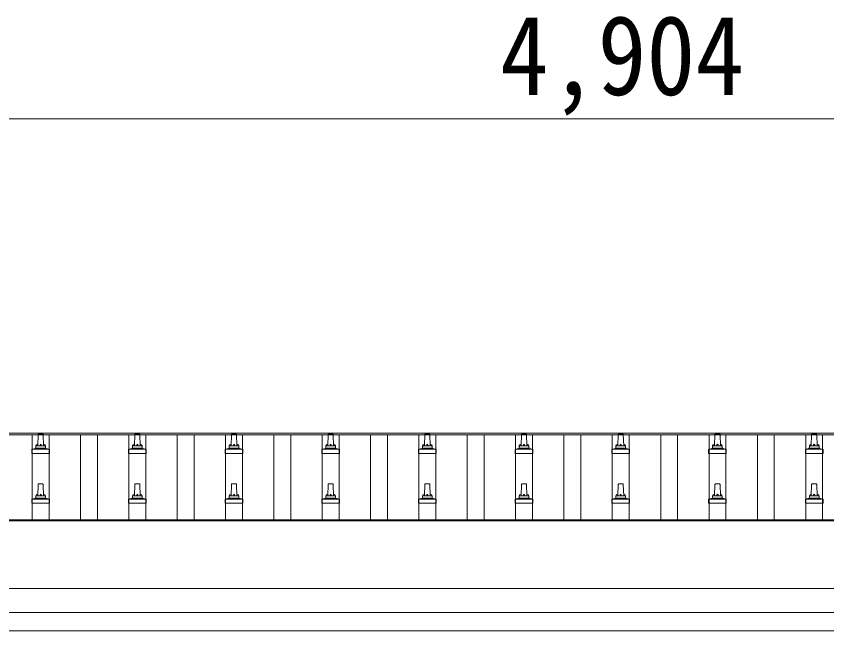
# Model space of a CAD drawing. Units: millimetres at full size, sheet at 1:50; details may follow other scales. Extents: x -14053 to 14053, y -9700 to 9700.
# Drawn here: x -7432 to -5756, y -2600 to -1329 of the extents above; entities that cross this region are included whole.
import ezdxf
from ezdxf.enums import TextEntityAlignment as Align

# ---------------------------------------------------------------- set-up
doc = ezdxf.new("R2010")
doc.units = ezdxf.units.MM
doc.header["$LTSCALE"] = 50
for name, color, linetype, lineweight in [('0-2_TEXT1', 4, 'Continuous', 9), ('0-5_ELV2', 5, 'Continuous', 5), ('0-8_TABLE1', 6, 'Continuous', 9)]:
    doc.layers.add(name, color=color, linetype=linetype, lineweight=lineweight)
doc.styles.add('ＭＳ ゴシック', font='')
doc.styles.get('ＭＳ ゴシック').set_extended_font_data('MS Gothic')

msp = doc.modelspace()

# ---------------------------------------------------------------- linework, layer by layer
at = {"layer": '0-2_TEXT1'}
for p, q in [((-8604.9, -2191.26), (-3758.9, -2191.26)), ((-8604.9, -2194.85), (-3758.9, -2194.85)), ((-8602.9, -2370.87), (-3760.9, -2370.87)), ((-8602.9, -2372.76), (-3760.9, -2372.76)), ((-3760.9, -2512.65), (-8602.9, -2512.65)), ((-8602.9, -2562.47), (-3760.9, -2562.47)), ((-8581.9, -2600.37), (-3885.9, -2600.37))]:
    msp.add_line(p, q, dxfattribs=at)
at = {"layer": '0-5_ELV2', "color": 4, "lineweight": 9}
for p, q in [((-7399.4, -2370.87), (-7399.4, -2194.85)), ((-7364.4, -2370.87), (-7364.4, -2194.85)), ((-7299.4, -2370.87), (-7299.4, -2194.85)), ((-7264.4, -2370.87), (-7264.4, -2194.85)), ((-7199.4, -2370.87), (-7199.4, -2194.85)), ((-7164.4, -2370.87), (-7164.4, -2194.85)), ((-7099.4, -2370.87), (-7099.4, -2194.85)), ((-7064.4, -2370.87), (-7064.4, -2194.85)), ((-6999.4, -2370.87), (-6999.4, -2194.85)), ((-6964.4, -2370.87), (-6964.4, -2194.85)), ((-6899.4, -2370.87), (-6899.4, -2194.85)), ((-6864.4, -2370.87), (-6864.4, -2194.85)), ((-6799.4, -2370.87), (-6799.4, -2194.85)), ((-6764.4, -2370.87), (-6764.4, -2194.85)), ((-6699.4, -2370.87), (-6699.4, -2194.85)), ((-6664.4, -2370.87), (-6664.4, -2194.85)), ((-6599.4, -2370.87), (-6599.4, -2194.85)), ((-6564.4, -2370.87), (-6564.4, -2194.85)), ((-6499.4, -2370.87), (-6499.4, -2194.85)), ((-6464.4, -2370.87), (-6464.4, -2194.85)), ((-6399.4, -2370.87), (-6399.4, -2194.85)), ((-6364.4, -2370.87), (-6364.4, -2194.85)), ((-6299.4, -2370.87), (-6299.4, -2194.85)), ((-6264.4, -2370.87), (-6264.4, -2194.85)), ((-6199.4, -2370.87), (-6199.4, -2194.85)), ((-6164.4, -2370.87), (-6164.4, -2194.85)), ((-6099.4, -2370.87), (-6099.4, -2194.85)), ((-6064.4, -2370.87), (-6064.4, -2194.85)), ((-5999.4, -2370.87), (-5999.4, -2194.85)), ((-5964.4, -2370.87), (-5964.4, -2194.85)), ((-5899.4, -2370.87), (-5899.4, -2194.85)), ((-5864.4, -2370.87), (-5864.4, -2194.85)), ((-5799.4, -2370.87), (-5799.4, -2194.85)), ((-5764.4, -2370.87), (-5764.4, -2194.85))]:
    msp.add_line(p, q, dxfattribs=at)
at = {"layer": '0-5_ELV2'}
for p, q in [((-7387.9, -2217.78), (-7387.17, -2194.25)), ((-7386.17, -2193.28), (-7377.63, -2193.28)), ((-7376.63, -2194.25), (-7375.9, -2217.78)), ((-7187.9, -2217.78), (-7187.17, -2194.25)), ((-7186.17, -2193.28), (-7177.63, -2193.28)), ((-7176.63, -2194.25), (-7175.9, -2217.78)), ((-6987.9, -2217.78), (-6987.17, -2194.25)), ((-6986.17, -2193.28), (-6977.63, -2193.28)), ((-6976.63, -2194.25), (-6975.9, -2217.78)), ((-6787.9, -2217.78), (-6787.17, -2194.25)), ((-6786.17, -2193.28), (-6777.63, -2193.28)), ((-6776.63, -2194.25), (-6775.9, -2217.78)), ((-6587.9, -2217.78), (-6587.17, -2194.25)), ((-6586.17, -2193.28), (-6577.63, -2193.28)), ((-6576.63, -2194.25), (-6575.9, -2217.78)), ((-6387.9, -2217.78), (-6387.17, -2194.25)), ((-6386.17, -2193.28), (-6377.63, -2193.28)), ((-6376.63, -2194.25), (-6375.9, -2217.78)), ((-6187.9, -2217.78), (-6187.17, -2194.25)), ((-6186.17, -2193.28), (-6177.63, -2193.28)), ((-6176.63, -2194.25), (-6175.9, -2217.78)), ((-5987.9, -2217.78), (-5987.17, -2194.25)), ((-5986.17, -2193.28), (-5977.63, -2193.28)), ((-5976.63, -2194.25), (-5975.9, -2217.78)), ((-5787.9, -2217.78), (-5787.17, -2194.25)), ((-5786.17, -2193.28), (-5777.63, -2193.28)), ((-5776.63, -2194.25), (-5775.9, -2217.78)), ((-7400.15, -2233.28), (-7400.15, -2225.56)), ((-7399.77, -2224.78), (-7364.03, -2224.78)), ((-7399.39, -2224.59), (-7392.66, -2222.96)), ((-7392.28, -2222.78), (-7371.52, -2222.78)), ((-7391.9, -2221.99), (-7391.9, -2217.78)), ((-7390.9, -2217.78), (-7372.9, -2217.78)), ((-7371.9, -2221.99), (-7371.9, -2217.78)), ((-7364.41, -2224.59), (-7371.14, -2222.96)), ((-7363.65, -2233.28), (-7363.65, -2225.56)), ((-7200.15, -2233.28), (-7200.15, -2225.56)), ((-7199.77, -2224.78), (-7164.03, -2224.78)), ((-7199.39, -2224.59), (-7192.66, -2222.96)), ((-7192.28, -2222.78), (-7171.52, -2222.78)), ((-7191.9, -2221.99), (-7191.9, -2217.78)), ((-7190.9, -2217.78), (-7172.9, -2217.78)), ((-7171.9, -2221.99), (-7171.9, -2217.78)), ((-7164.41, -2224.59), (-7171.14, -2222.96)), ((-7163.65, -2233.28), (-7163.65, -2225.56)), ((-7000.15, -2233.28), (-7000.15, -2225.56)), ((-6999.77, -2224.78), (-6964.03, -2224.78)), ((-6999.39, -2224.59), (-6992.66, -2222.96)), ((-6992.28, -2222.78), (-6971.52, -2222.78)), ((-6991.9, -2221.99), (-6991.9, -2217.78)), ((-6990.9, -2217.78), (-6972.9, -2217.78)), ((-6971.9, -2221.99), (-6971.9, -2217.78)), ((-6964.41, -2224.59), (-6971.14, -2222.96)), ((-6963.65, -2233.28), (-6963.65, -2225.56)), ((-6800.15, -2233.28), (-6800.15, -2225.56)), ((-6799.77, -2224.78), (-6764.03, -2224.78)), ((-6799.39, -2224.59), (-6792.66, -2222.96)), ((-6792.28, -2222.78), (-6771.52, -2222.78)), ((-6791.9, -2221.99), (-6791.9, -2217.78)), ((-6790.9, -2217.78), (-6772.9, -2217.78)), ((-6771.9, -2221.99), (-6771.9, -2217.78)), ((-6764.41, -2224.59), (-6771.14, -2222.96)), ((-6763.65, -2233.28), (-6763.65, -2225.56)), ((-6600.15, -2233.28), (-6600.15, -2225.56)), ((-6599.77, -2224.78), (-6564.03, -2224.78)), ((-6599.39, -2224.59), (-6592.66, -2222.96)), ((-6592.28, -2222.78), (-6571.52, -2222.78)), ((-6591.9, -2221.99), (-6591.9, -2217.78)), ((-6590.9, -2217.78), (-6572.9, -2217.78)), ((-6571.9, -2221.99), (-6571.9, -2217.78)), ((-6564.41, -2224.59), (-6571.14, -2222.96)), ((-6563.65, -2233.28), (-6563.65, -2225.56)), ((-6400.15, -2233.28), (-6400.15, -2225.56)), ((-6399.77, -2224.78), (-6364.03, -2224.78)), ((-6399.39, -2224.59), (-6392.66, -2222.96)), ((-6392.28, -2222.78), (-6371.52, -2222.78)), ((-6391.9, -2221.99), (-6391.9, -2217.78)), ((-6390.9, -2217.78), (-6372.9, -2217.78)), ((-6371.9, -2221.99), (-6371.9, -2217.78)), ((-6364.41, -2224.59), (-6371.14, -2222.96)), ((-6363.65, -2233.28), (-6363.65, -2225.56)), ((-6200.15, -2233.28), (-6200.15, -2225.56)), ((-6199.77, -2224.78), (-6164.03, -2224.78)), ((-6199.39, -2224.59), (-6192.66, -2222.96)), ((-6192.28, -2222.78), (-6171.52, -2222.78)), ((-6191.9, -2221.99), (-6191.9, -2217.78)), ((-6190.9, -2217.78), (-6172.9, -2217.78)), ((-6171.9, -2221.99), (-6171.9, -2217.78)), ((-6164.41, -2224.59), (-6171.14, -2222.96)), ((-6163.65, -2233.28), (-6163.65, -2225.56)), ((-6000.15, -2233.28), (-6000.15, -2225.56)), ((-5999.77, -2224.78), (-5964.03, -2224.78)), ((-5999.39, -2224.59), (-5992.66, -2222.96)), ((-5992.28, -2222.78), (-5971.52, -2222.78)), ((-5991.9, -2221.99), (-5991.9, -2217.78)), ((-5990.9, -2217.78), (-5972.9, -2217.78)), ((-5971.9, -2221.99), (-5971.9, -2217.78)), ((-5964.41, -2224.59), (-5971.14, -2222.96)), ((-5963.65, -2233.28), (-5963.65, -2225.56)), ((-5800.15, -2233.28), (-5800.15, -2225.56)), ((-5799.77, -2224.78), (-5764.03, -2224.78)), ((-5799.39, -2224.59), (-5792.66, -2222.96)), ((-5792.28, -2222.78), (-5771.52, -2222.78)), ((-5791.9, -2221.99), (-5791.9, -2217.78)), ((-5790.9, -2217.78), (-5772.9, -2217.78)), ((-5771.9, -2221.99), (-5771.9, -2217.78)), ((-5764.41, -2224.59), (-5771.14, -2222.96)), ((-5763.65, -2233.28), (-5763.65, -2225.56)), ((-7363.65, -2233.28), (-7400.15, -2233.28)), ((-7163.65, -2233.28), (-7200.15, -2233.28)), ((-6963.65, -2233.28), (-7000.15, -2233.28)), ((-6763.65, -2233.28), (-6800.15, -2233.28)), ((-6563.65, -2233.28), (-6600.15, -2233.28)), ((-6363.65, -2233.28), (-6400.15, -2233.28)), ((-6163.65, -2233.28), (-6200.15, -2233.28)), ((-5963.65, -2233.28), (-6000.15, -2233.28)), ((-5763.65, -2233.28), (-5800.15, -2233.28)), ((-7386.17, -2296.61), (-7377.63, -2296.61)), ((-7186.17, -2296.61), (-7177.63, -2296.61)), ((-6986.17, -2296.61), (-6977.63, -2296.61)), ((-6786.17, -2296.61), (-6777.63, -2296.61)), ((-6586.17, -2296.61), (-6577.63, -2296.61)), ((-6386.17, -2296.61), (-6377.63, -2296.61)), ((-6186.17, -2296.61), (-6177.63, -2296.61)), ((-5986.17, -2296.61), (-5977.63, -2296.61)), ((-5786.17, -2296.61), (-5777.63, -2296.61)), ((-7387.9, -2321.11), (-7387.17, -2297.59)), ((-7376.63, -2297.59), (-7375.9, -2321.11)), ((-7187.9, -2321.11), (-7187.17, -2297.59)), ((-7176.63, -2297.59), (-7175.9, -2321.11)), ((-6987.9, -2321.11), (-6987.17, -2297.59)), ((-6976.63, -2297.59), (-6975.9, -2321.11)), ((-6787.9, -2321.11), (-6787.17, -2297.59)), ((-6776.63, -2297.59), (-6775.9, -2321.11)), ((-6587.9, -2321.11), (-6587.17, -2297.59)), ((-6576.63, -2297.59), (-6575.9, -2321.11)), ((-6387.9, -2321.11), (-6387.17, -2297.59)), ((-6376.63, -2297.59), (-6375.9, -2321.11)), ((-6187.9, -2321.11), (-6187.17, -2297.59)), ((-6176.63, -2297.59), (-6175.9, -2321.11)), ((-5987.9, -2321.11), (-5987.17, -2297.59)), ((-5976.63, -2297.59), (-5975.9, -2321.11)), ((-5787.9, -2321.11), (-5787.17, -2297.59)), ((-5776.63, -2297.59), (-5775.9, -2321.11)), ((-7400.15, -2336.61), (-7400.15, -2328.9)), ((-7399.77, -2328.11), (-7364.03, -2328.11)), ((-7399.39, -2327.93), (-7392.66, -2326.3)), ((-7392.28, -2326.11), (-7371.52, -2326.11)), ((-7391.9, -2325.32), (-7391.9, -2321.11)), ((-7390.9, -2321.11), (-7372.9, -2321.11)), ((-7371.9, -2325.32), (-7371.9, -2321.11)), ((-7364.41, -2327.93), (-7371.14, -2326.3)), ((-7363.65, -2336.61), (-7363.65, -2328.9)), ((-7200.15, -2336.61), (-7200.15, -2328.9)), ((-7199.77, -2328.11), (-7164.03, -2328.11)), ((-7199.39, -2327.93), (-7192.66, -2326.3)), ((-7192.28, -2326.11), (-7171.52, -2326.11)), ((-7191.9, -2325.32), (-7191.9, -2321.11)), ((-7190.9, -2321.11), (-7172.9, -2321.11)), ((-7171.9, -2325.32), (-7171.9, -2321.11)), ((-7164.41, -2327.93), (-7171.14, -2326.3)), ((-7163.65, -2336.61), (-7163.65, -2328.9)), ((-7000.15, -2336.61), (-7000.15, -2328.9)), ((-6999.77, -2328.11), (-6964.03, -2328.11)), ((-6999.39, -2327.93), (-6992.66, -2326.3)), ((-6992.28, -2326.11), (-6971.52, -2326.11)), ((-6991.9, -2325.32), (-6991.9, -2321.11)), ((-6990.9, -2321.11), (-6972.9, -2321.11)), ((-6971.9, -2325.32), (-6971.9, -2321.11)), ((-6964.41, -2327.93), (-6971.14, -2326.3)), ((-6963.65, -2336.61), (-6963.65, -2328.9)), ((-6800.15, -2336.61), (-6800.15, -2328.9)), ((-6799.77, -2328.11), (-6764.03, -2328.11)), ((-6799.39, -2327.93), (-6792.66, -2326.3)), ((-6792.28, -2326.11), (-6771.52, -2326.11)), ((-6791.9, -2325.32), (-6791.9, -2321.11)), ((-6790.9, -2321.11), (-6772.9, -2321.11)), ((-6771.9, -2325.32), (-6771.9, -2321.11)), ((-6764.41, -2327.93), (-6771.14, -2326.3)), ((-6763.65, -2336.61), (-6763.65, -2328.9)), ((-6600.15, -2336.61), (-6600.15, -2328.9)), ((-6599.77, -2328.11), (-6564.03, -2328.11)), ((-6599.39, -2327.93), (-6592.66, -2326.3)), ((-6592.28, -2326.11), (-6571.52, -2326.11)), ((-6591.9, -2325.32), (-6591.9, -2321.11)), ((-6590.9, -2321.11), (-6572.9, -2321.11)), ((-6571.9, -2325.32), (-6571.9, -2321.11)), ((-6564.41, -2327.93), (-6571.14, -2326.3)), ((-6563.65, -2336.61), (-6563.65, -2328.9)), ((-6400.15, -2336.61), (-6400.15, -2328.9)), ((-6399.77, -2328.11), (-6364.03, -2328.11)), ((-6399.39, -2327.93), (-6392.66, -2326.3)), ((-6392.28, -2326.11), (-6371.52, -2326.11)), ((-6391.9, -2325.32), (-6391.9, -2321.11)), ((-6390.9, -2321.11), (-6372.9, -2321.11)), ((-6371.9, -2325.32), (-6371.9, -2321.11)), ((-6364.41, -2327.93), (-6371.14, -2326.3)), ((-6363.65, -2336.61), (-6363.65, -2328.9)), ((-6200.15, -2336.61), (-6200.15, -2328.9)), ((-6199.77, -2328.11), (-6164.03, -2328.11)), ((-6199.39, -2327.93), (-6192.66, -2326.3)), ((-6192.28, -2326.11), (-6171.52, -2326.11)), ((-6191.9, -2325.32), (-6191.9, -2321.11)), ((-6190.9, -2321.11), (-6172.9, -2321.11)), ((-6171.9, -2325.32), (-6171.9, -2321.11)), ((-6164.41, -2327.93), (-6171.14, -2326.3)), ((-6163.65, -2336.61), (-6163.65, -2328.9)), ((-6000.15, -2336.61), (-6000.15, -2328.9)), ((-5999.77, -2328.11), (-5964.03, -2328.11)), ((-5999.39, -2327.93), (-5992.66, -2326.3)), ((-5992.28, -2326.11), (-5971.52, -2326.11)), ((-5991.9, -2325.32), (-5991.9, -2321.11)), ((-5990.9, -2321.11), (-5972.9, -2321.11)), ((-5971.9, -2325.32), (-5971.9, -2321.11)), ((-5964.41, -2327.93), (-5971.14, -2326.3)), ((-5963.65, -2336.61), (-5963.65, -2328.9)), ((-5800.15, -2336.61), (-5800.15, -2328.9)), ((-5799.77, -2328.11), (-5764.03, -2328.11)), ((-5799.39, -2327.93), (-5792.66, -2326.3)), ((-5792.28, -2326.11), (-5771.52, -2326.11)), ((-5791.9, -2325.32), (-5791.9, -2321.11)), ((-5790.9, -2321.11), (-5772.9, -2321.11)), ((-5771.9, -2325.32), (-5771.9, -2321.11)), ((-5764.41, -2327.93), (-5771.14, -2326.3)), ((-5763.65, -2336.61), (-5763.65, -2328.9)), ((-7363.65, -2336.61), (-7400.15, -2336.61)), ((-7163.65, -2336.61), (-7200.15, -2336.61)), ((-6963.65, -2336.61), (-7000.15, -2336.61)), ((-6763.65, -2336.61), (-6800.15, -2336.61)), ((-6563.65, -2336.61), (-6600.15, -2336.61)), ((-6363.65, -2336.61), (-6400.15, -2336.61)), ((-6163.65, -2336.61), (-6200.15, -2336.61)), ((-5963.65, -2336.61), (-6000.15, -2336.61)), ((-5763.65, -2336.61), (-5800.15, -2336.61))]:
    msp.add_line(p, q, dxfattribs=at)
for centre, radius, start, end in [((-7386.17, -2194.28), 1, 90, 178.60509), ((-7377.63, -2194.28), 1, 1.39491, 90), ((-7186.17, -2194.28), 1, 90, 178.60509), ((-7177.63, -2194.28), 1, 1.39491, 90), ((-6986.17, -2194.28), 1, 90, 178.60509), ((-6977.63, -2194.28), 1, 1.39491, 90), ((-6786.17, -2194.28), 1, 90, 178.60509), ((-6777.63, -2194.28), 1, 1.39491, 90), ((-6586.17, -2194.28), 1, 90, 178.60509), ((-6577.63, -2194.28), 1, 1.39491, 90), ((-6386.17, -2194.28), 1, 90, 178.60509), ((-6377.63, -2194.28), 1, 1.39491, 90), ((-6186.17, -2194.28), 1, 90, 178.60509), ((-6177.63, -2194.28), 1, 1.39491, 90), ((-5986.17, -2194.28), 1, 90, 178.60509), ((-5977.63, -2194.28), 1, 1.39491, 90), ((-5786.17, -2194.28), 1, 90, 178.60509), ((-5777.63, -2194.28), 1, 1.39491, 90), ((-7399.15, -2225.56), 1, 103.62699, 180), ((-7392.9, -2221.99), 1, 283.62699, 0), ((-7387.81, -2218.41), 4.13, 90, 171.17633), ((-7390.9, -2218.78), 1, 90, 180), ((-7378.57, -2217.78), 4.83, 133.60282, 180), ((-7385.23, -2217.78), 4.83, 0, 46.39718), ((-7375.99, -2218.41), 4.13, 8.82367, 90), ((-7372.9, -2218.78), 1, 0, 90), ((-7370.9, -2221.99), 1, 180, 256.37301), ((-7364.65, -2225.56), 1, 0, 76.37301), ((-7199.15, -2225.56), 1, 103.62699, 180), ((-7192.9, -2221.99), 1, 283.62699, 0), ((-7187.81, -2218.41), 4.13, 90, 171.17633), ((-7190.9, -2218.78), 1, 90, 180), ((-7178.57, -2217.78), 4.83, 133.60282, 180), ((-7185.23, -2217.78), 4.83, 0, 46.39718), ((-7175.99, -2218.41), 4.13, 8.82367, 90), ((-7172.9, -2218.78), 1, 0, 90), ((-7170.9, -2221.99), 1, 180, 256.37301), ((-7164.65, -2225.56), 1, 0, 76.37301), ((-6999.15, -2225.56), 1, 103.62699, 180), ((-6992.9, -2221.99), 1, 283.62699, 0), ((-6987.81, -2218.41), 4.13, 90, 171.17633), ((-6990.9, -2218.78), 1, 90, 180), ((-6978.57, -2217.78), 4.83, 133.60282, 180), ((-6985.23, -2217.78), 4.83, 0, 46.39718), ((-6975.99, -2218.41), 4.13, 8.82367, 90), ((-6972.9, -2218.78), 1, 0, 90), ((-6970.9, -2221.99), 1, 180, 256.37301), ((-6964.65, -2225.56), 1, 0, 76.37301), ((-6799.15, -2225.56), 1, 103.62699, 180), ((-6792.9, -2221.99), 1, 283.62699, 0), ((-6787.81, -2218.41), 4.13, 90, 171.17633), ((-6790.9, -2218.78), 1, 90, 180), ((-6778.57, -2217.78), 4.83, 133.60282, 180), ((-6785.23, -2217.78), 4.83, 0, 46.39718), ((-6775.99, -2218.41), 4.13, 8.82367, 90), ((-6772.9, -2218.78), 1, 0, 90), ((-6770.9, -2221.99), 1, 180, 256.37301), ((-6764.65, -2225.56), 1, 0, 76.37301), ((-6599.15, -2225.56), 1, 103.62699, 180), ((-6592.9, -2221.99), 1, 283.62699, 0), ((-6587.81, -2218.41), 4.13, 90, 171.17633), ((-6590.9, -2218.78), 1, 90, 180), ((-6578.57, -2217.78), 4.83, 133.60282, 180), ((-6585.23, -2217.78), 4.83, 0, 46.39718), ((-6575.99, -2218.41), 4.13, 8.82367, 90), ((-6572.9, -2218.78), 1, 0, 90), ((-6570.9, -2221.99), 1, 180, 256.37301), ((-6564.65, -2225.56), 1, 0, 76.37301), ((-6399.15, -2225.56), 1, 103.62699, 180), ((-6392.9, -2221.99), 1, 283.62699, 0), ((-6387.81, -2218.41), 4.13, 90, 171.17633), ((-6390.9, -2218.78), 1, 90, 180), ((-6378.57, -2217.78), 4.83, 133.60282, 180), ((-6385.23, -2217.78), 4.83, 0, 46.39718), ((-6375.99, -2218.41), 4.13, 8.82367, 90), ((-6372.9, -2218.78), 1, 0, 90), ((-6370.9, -2221.99), 1, 180, 256.37301), ((-6364.65, -2225.56), 1, 0, 76.37301), ((-6199.15, -2225.56), 1, 103.62699, 180), ((-6192.9, -2221.99), 1, 283.62699, 0), ((-6187.81, -2218.41), 4.13, 90, 171.17633), ((-6190.9, -2218.78), 1, 90, 180), ((-6178.57, -2217.78), 4.83, 133.60282, 180), ((-6185.23, -2217.78), 4.83, 0, 46.39718), ((-6175.99, -2218.41), 4.13, 8.82367, 90), ((-6172.9, -2218.78), 1, 0, 90), ((-6170.9, -2221.99), 1, 180, 256.37301), ((-6164.65, -2225.56), 1, 0, 76.37301), ((-5999.15, -2225.56), 1, 103.62699, 180), ((-5992.9, -2221.99), 1, 283.62699, 0), ((-5987.81, -2218.41), 4.13, 90, 171.17633), ((-5990.9, -2218.78), 1, 90, 180), ((-5978.57, -2217.78), 4.83, 133.60282, 180), ((-5985.23, -2217.78), 4.83, 0, 46.39718), ((-5975.99, -2218.41), 4.13, 8.82367, 90), ((-5972.9, -2218.78), 1, 0, 90), ((-5970.9, -2221.99), 1, 180, 256.37301), ((-5964.65, -2225.56), 1, 0, 76.37301), ((-5799.15, -2225.56), 1, 103.62699, 180), ((-5792.9, -2221.99), 1, 283.62699, 0), ((-5787.81, -2218.41), 4.13, 90, 171.17633), ((-5790.9, -2218.78), 1, 90, 180), ((-5778.57, -2217.78), 4.83, 133.60282, 180), ((-5785.23, -2217.78), 4.83, 0, 46.39718), ((-5775.99, -2218.41), 4.13, 8.82367, 90), ((-5772.9, -2218.78), 1, 0, 90), ((-5770.9, -2221.99), 1, 180, 256.37301), ((-5764.65, -2225.56), 1, 0, 76.37301), ((-7386.17, -2297.61), 1, 90, 178.60509), ((-7377.63, -2297.61), 1, 1.39491, 90), ((-7186.17, -2297.61), 1, 90, 178.60509), ((-7177.63, -2297.61), 1, 1.39491, 90), ((-6986.17, -2297.61), 1, 90, 178.60509), ((-6977.63, -2297.61), 1, 1.39491, 90), ((-6786.17, -2297.61), 1, 90, 178.60509), ((-6777.63, -2297.61), 1, 1.39491, 90), ((-6586.17, -2297.61), 1, 90, 178.60509), ((-6577.63, -2297.61), 1, 1.39491, 90), ((-6386.17, -2297.61), 1, 90, 178.60509), ((-6377.63, -2297.61), 1, 1.39491, 90), ((-6186.17, -2297.61), 1, 90, 178.60509), ((-6177.63, -2297.61), 1, 1.39491, 90), ((-5986.17, -2297.61), 1, 90, 178.60509), ((-5977.63, -2297.61), 1, 1.39491, 90), ((-5786.17, -2297.61), 1, 90, 178.60509), ((-5777.63, -2297.61), 1, 1.39491, 90), ((-7399.15, -2328.9), 1, 103.62699, 180), ((-7392.9, -2325.32), 1, 283.62699, 0), ((-7387.81, -2321.74), 4.13, 90, 171.17633), ((-7390.9, -2322.11), 1, 90, 180), ((-7378.57, -2321.11), 4.83, 133.60282, 180), ((-7385.23, -2321.11), 4.83, 0, 46.39718), ((-7375.99, -2321.74), 4.13, 8.82367, 90), ((-7372.9, -2322.11), 1, 0, 90), ((-7370.9, -2325.32), 1, 180, 256.37301), ((-7364.65, -2328.9), 1, 0, 76.37301), ((-7199.15, -2328.9), 1, 103.62699, 180), ((-7192.9, -2325.32), 1, 283.62699, 0), ((-7187.81, -2321.74), 4.13, 90, 171.17633), ((-7190.9, -2322.11), 1, 90, 180), ((-7178.57, -2321.11), 4.83, 133.60282, 180), ((-7185.23, -2321.11), 4.83, 0, 46.39718), ((-7175.99, -2321.74), 4.13, 8.82367, 90), ((-7172.9, -2322.11), 1, 0, 90), ((-7170.9, -2325.32), 1, 180, 256.37301), ((-7164.65, -2328.9), 1, 0, 76.37301), ((-6999.15, -2328.9), 1, 103.62699, 180), ((-6992.9, -2325.32), 1, 283.62699, 0), ((-6987.81, -2321.74), 4.13, 90, 171.17633), ((-6990.9, -2322.11), 1, 90, 180), ((-6978.57, -2321.11), 4.83, 133.60282, 180), ((-6985.23, -2321.11), 4.83, 0, 46.39718), ((-6975.99, -2321.74), 4.13, 8.82367, 90), ((-6972.9, -2322.11), 1, 0, 90), ((-6970.9, -2325.32), 1, 180, 256.37301), ((-6964.65, -2328.9), 1, 0, 76.37301), ((-6799.15, -2328.9), 1, 103.62699, 180), ((-6792.9, -2325.32), 1, 283.62699, 0), ((-6787.81, -2321.74), 4.13, 90, 171.17633), ((-6790.9, -2322.11), 1, 90, 180), ((-6778.57, -2321.11), 4.83, 133.60282, 180), ((-6785.23, -2321.11), 4.83, 0, 46.39718), ((-6775.99, -2321.74), 4.13, 8.82367, 90), ((-6772.9, -2322.11), 1, 0, 90), ((-6770.9, -2325.32), 1, 180, 256.37301), ((-6764.65, -2328.9), 1, 0, 76.37301), ((-6599.15, -2328.9), 1, 103.62699, 180), ((-6592.9, -2325.32), 1, 283.62699, 0), ((-6587.81, -2321.74), 4.13, 90, 171.17633), ((-6590.9, -2322.11), 1, 90, 180), ((-6578.57, -2321.11), 4.83, 133.60282, 180), ((-6585.23, -2321.11), 4.83, 0, 46.39718), ((-6575.99, -2321.74), 4.13, 8.82367, 90), ((-6572.9, -2322.11), 1, 0, 90), ((-6570.9, -2325.32), 1, 180, 256.37301), ((-6564.65, -2328.9), 1, 0, 76.37301), ((-6399.15, -2328.9), 1, 103.62699, 180), ((-6392.9, -2325.32), 1, 283.62699, 0), ((-6387.81, -2321.74), 4.13, 90, 171.17633), ((-6390.9, -2322.11), 1, 90, 180), ((-6378.57, -2321.11), 4.83, 133.60282, 180), ((-6385.23, -2321.11), 4.83, 0, 46.39718), ((-6375.99, -2321.74), 4.13, 8.82367, 90), ((-6372.9, -2322.11), 1, 0, 90), ((-6370.9, -2325.32), 1, 180, 256.37301), ((-6364.65, -2328.9), 1, 0, 76.37301), ((-6199.15, -2328.9), 1, 103.62699, 180), ((-6192.9, -2325.32), 1, 283.62699, 0), ((-6187.81, -2321.74), 4.13, 90, 171.17633), ((-6190.9, -2322.11), 1, 90, 180), ((-6178.57, -2321.11), 4.83, 133.60282, 180), ((-6185.23, -2321.11), 4.83, 0, 46.39718), ((-6175.99, -2321.74), 4.13, 8.82367, 90), ((-6172.9, -2322.11), 1, 0, 90), ((-6170.9, -2325.32), 1, 180, 256.37301), ((-6164.65, -2328.9), 1, 0, 76.37301), ((-5999.15, -2328.9), 1, 103.62699, 180), ((-5992.9, -2325.32), 1, 283.62699, 0), ((-5987.81, -2321.74), 4.13, 90, 171.17633), ((-5990.9, -2322.11), 1, 90, 180), ((-5978.57, -2321.11), 4.83, 133.60282, 180), ((-5985.23, -2321.11), 4.83, 0, 46.39718), ((-5975.99, -2321.74), 4.13, 8.82367, 90), ((-5972.9, -2322.11), 1, 0, 90), ((-5970.9, -2325.32), 1, 180, 256.37301), ((-5964.65, -2328.9), 1, 0, 76.37301), ((-5799.15, -2328.9), 1, 103.62699, 180), ((-5792.9, -2325.32), 1, 283.62699, 0), ((-5787.81, -2321.74), 4.13, 90, 171.17633), ((-5790.9, -2322.11), 1, 90, 180), ((-5778.57, -2321.11), 4.83, 133.60282, 180), ((-5785.23, -2321.11), 4.83, 0, 46.39718), ((-5775.99, -2321.74), 4.13, 8.82367, 90), ((-5772.9, -2322.11), 1, 0, 90), ((-5770.9, -2325.32), 1, 180, 256.37301), ((-5764.65, -2328.9), 1, 0, 76.37301)]:
    msp.add_arc(centre, radius, start, end, dxfattribs=at)
at = {"layer": '0-8_TABLE1'}
msp.add_line((-3729.9, -1541.26), (-8633.9, -1541.26), dxfattribs=at)

# ---------------------------------------------------------------- texts
at = {"layer": '0-8_TABLE1', "color": 7, "style": 'ＭＳ ゴシック', "width": 0.9}
msp.add_text('4,904', height=165, dxfattribs=at).set_placement((-6431.9, -1541.26), align=Align.BOTTOM_LEFT)

doc.saveas('drawing.dxf')
